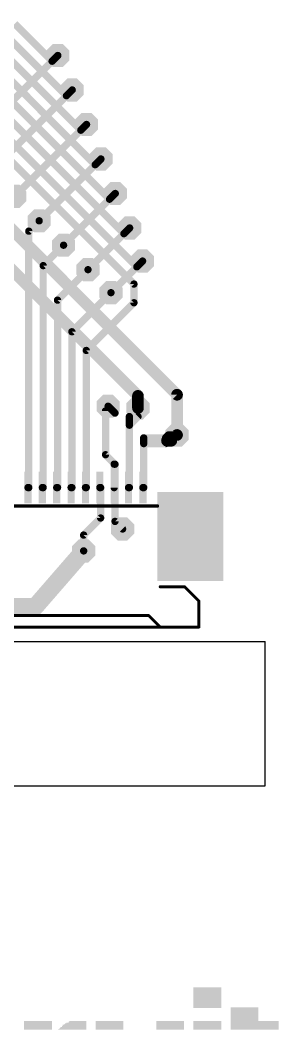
# Model space of a CAD drawing. Extents: x -29 to 121, y -8 to 99.
# Drawn here: x 90.25 to 99.25, y 27.24 to 62.36 of the extents above; entities that cross this region are included whole.
import ezdxf

# ---------------------------------------------------------------- set-up
doc = ezdxf.new("R2010")
doc.units = 0
for name, color, linetype in [('1', 12, 'CONTINUOUS'), ('16', 132, 'CONTINUOUS'), ('18', 3, 'CONTINUOUS'), ('20', 53, 'CONTINUOUS'), ('21', 40, 'CONTINUOUS')]:
    doc.layers.add(name, color=color, linetype=linetype)

# ---------------------------------------------------------------- blocks, each defined once
blk = doc.blocks.new('RECT')
blk.add_solid([(-0.5, -0.5), (0.5, -0.5), (-0.5, 0.5), (0.5, 0.5)])
blk = doc.blocks.new('OCTAGONV')
at = {"const_width": 0.5}
blk.add_lwpolyline([(-0.25, -0.1036), (-0.25, 0.1036), (-0.1036, 0.25), (0.1036, 0.25), (0.25, 0.1036), (0.25, -0.1036), (0.1036, -0.25), (-0.1036, -0.25), (-0.25, -0.1036), (-0.25, 0.1036)], dxfattribs=at)

msp = doc.modelspace()

# ---------------------------------------------------------------- linework, layer by layer
at = {"layer": '1'}
for points, const_width in [([(90.058, 62.23), (91.358, 60.93)], 0.254), ([(89.858, 61.73), (91.858, 59.73)], 0.254), ([(89.658, 61.23), (92.358, 58.53)], 0.254), ([(91.358, 60.93), (91.558, 61.13)], 0.254), ([(89.458, 60.73), (92.858, 57.33)], 0.254), ([(89.258, 60.23), (93.358, 56.13)], 0.254), ([(91.858, 59.73), (92.058, 59.93)], 0.254), ([(89.058, 59.73), (93.858, 54.93)], 0.254), ([(88.858, 59.23), (94.308, 53.78)], 0.254), ([(88.658, 58.73), (94.208, 53.18)], 0.254), ([(92.358, 58.53), (92.558, 58.73)], 0.254), ([(92.858, 57.33), (93.058, 57.53)], 0.254), ([(93.358, 56.13), (93.558, 56.33)], 0.254), ([(90.548, 55.02), (90.908, 55.38)], 0.254), ([(90.548, 46.1), (90.548, 55.02)], 0.254), ([(93.858, 54.93), (94.058, 55.13)], 0.254), ([(91.048, 53.82), (91.758, 54.53)], 0.254), ([(94.308, 53.78), (94.508, 53.98)], 0.254), ([(91.048, 46.1), (91.048, 53.82)], 0.254), ([(91.548, 52.62), (92.608, 53.68)], 0.254), ([(94.208, 53.18), (94.208, 52.53)], 0.254), ([(91.548, 46.1), (91.548, 52.62)], 0.254), ([(92.048, 51.52), (93.408, 52.88)], 0.254), ([(92.548, 50.87), (94.208, 52.53)], 0.254), ([(92.048, 46.1), (92.048, 51.52)], 0.254), ([(92.548, 46.1), (92.548, 50.87)], 0.254), ([(93.218, 47.244), (93.218, 48.768)], 0.254), ([(93.548, 48.69), (93.308, 48.93)], 0.254), ([(94.048, 48.57), (94.348, 48.87)], 0.254), ([(94.048, 48.27), (94.048, 48.57)], 0.254), ([(94.048, 48.27), (94.348, 48.57)], 0.254), ([(94.048, 46.1), (94.048, 48.27)], 0.254), ([(95.508, 47.73), (95.708, 47.93)], 0.4064), ([(94.548, 47.63), (94.548, 47.83)], 0.254), ([(94.548, 47.83), (95.308, 47.83)], 0.254), ([(95.358, 47.73), (95.508, 47.73)], 0.4064), ([(95.308, 47.83), (95.408, 47.93)], 0.254), ([(95.408, 47.93), (95.708, 47.93)], 0.254), ([(94.548, 47.63), (95.308, 47.63)], 0.254), ([(94.548, 47.63), (94.548, 46.1)], 0.254), ([(93.548, 46.914), (93.218, 47.244)], 0.254), ([(93.548, 46.914), (93.52, 46.914)], 0.254), ([(93.52, 46.914), (93.52, 46.1)], 0.254), ([(93.548, 46.914), (93.548, 44.924)], 0.254), ([(90.52, 46.1), (90.548, 46.1)], 0.254), ([(91.02, 46.1), (91.048, 46.1)], 0.254), ([(91.52, 46.1), (91.548, 46.1)], 0.254), ([(92.048, 46.1), (92.02, 46.1)], 0.254), ([(92.52, 46.1), (92.548, 46.1)], 0.254), ([(93.048, 46.1), (93.02, 46.1)], 0.254), ([(93.048, 46.1), (93.048, 45.042)], 0.254), ([(94.02, 46.1), (94.048, 46.1)], 0.254), ([(94.52, 46.1), (94.548, 46.1)], 0.254), ([(93.048, 45.042), (92.456, 44.45)], 0.254), ([(93.548, 44.924), (93.812, 44.66)], 0.254), ([(92.456, 44.45), (92.456, 43.9)], 0.254), ([(92.456, 43.9), (92.458, 43.898)], 0.254)]:
    msp.add_lwpolyline(points, dxfattribs=dict(at, const_width=const_width))
for points, const_width in [([(91.6029, 61.0851, 1), (91.5131, 61.1749)], 0.127), ([(91.3131, 60.9749, 1), (91.4029, 60.8851)], 0.127), ([(91.3131, 60.8851, 1), (91.4029, 60.9749)], 0.127), ([(92.1029, 59.8851, 1), (92.0131, 59.9749)], 0.127), ([(91.8131, 59.7749, 1), (91.9029, 59.6851)], 0.127), ([(91.8131, 59.6851, 1), (91.9029, 59.7749)], 0.127), ([(92.6029, 58.6851, 1), (92.5131, 58.7749)], 0.127), ([(92.3131, 58.5749, 1), (92.4029, 58.4851)], 0.127), ([(92.3131, 58.4851, 1), (92.4029, 58.5749)], 0.127), ([(93.1029, 57.4851, 1), (93.0131, 57.5749)], 0.127), ([(92.8131, 57.3749, 1), (92.9029, 57.2851)], 0.127), ([(92.8131, 57.2851, 1), (92.9029, 57.3749)], 0.127), ([(93.3131, 56.1749, 1), (93.4029, 56.0851)], 0.127), ([(93.3131, 56.0851, 1), (93.4029, 56.1749)], 0.127), ([(93.6029, 56.2851, 1), (93.5131, 56.3749)], 0.127), ([(90.9529, 55.3351, 1), (90.8631, 55.4249)], 0.127), ([(90.6115, 55.02, 1), (90.4845, 55.02)], 0.127), ([(94.1029, 55.0851, 1), (94.0131, 55.1749)], 0.127), ([(90.5031, 55.0649, 1), (90.5929, 54.9751)], 0.127), ([(93.8131, 54.9749, 1), (93.9029, 54.8851)], 0.127), ([(93.8131, 54.8851, 1), (93.9029, 54.9749)], 0.127), ([(91.8029, 54.4851, 1), (91.7131, 54.5749)], 0.127), ([(94.5529, 53.9351, 1), (94.4631, 54.0249)], 0.127), ([(91.1115, 53.82, 1), (90.9845, 53.82)], 0.127), ([(91.0031, 53.8649, 1), (91.0929, 53.7751)], 0.127), ([(92.6529, 53.6351, 1), (92.5631, 53.7249)], 0.127), ([(94.2631, 53.8249, 1), (94.3529, 53.7351)], 0.127), ([(94.2631, 53.7351, 1), (94.3529, 53.8249)], 0.127), ([(94.2715, 53.18, 1), (94.1445, 53.18)], 0.127), ([(94.1631, 53.1351, 1), (94.2529, 53.2249)], 0.127), ([(91.6115, 52.62, 1), (91.4845, 52.62)], 0.127), ([(91.5031, 52.6649, 1), (91.5929, 52.5751)], 0.127), ([(93.4529, 52.8351, 1), (93.3631, 52.9249)], 0.127), ([(94.1445, 52.53, 1), (94.2715, 52.53)], 0.127), ([(94.2529, 52.4851, 1), (94.1631, 52.5749)], 0.127), ([(92.1115, 51.52, 1), (91.9845, 51.52)], 0.127), ([(92.0031, 51.5649, 1), (92.0929, 51.4751)], 0.127), ([(92.6115, 50.87, 1), (92.4845, 50.87)], 0.127), ([(92.5031, 50.9149, 1), (92.5929, 50.8251)], 0.127), ([(93.2815, 48.768, 1), (93.1545, 48.768)], 0.127), ([(93.3529, 48.9749, 1), (93.2631, 48.8851)], 0.127), ([(94.3929, 48.8251, 1), (94.3031, 48.9149)], 0.127), ([(93.5031, 48.6451, 1), (93.5929, 48.7349)], 0.127), ([(94.1115, 48.57, 1), (93.9845, 48.57)], 0.127), ([(94.0031, 48.6149, 1), (94.0929, 48.5251)], 0.127), ([(94.3929, 48.5251, 1), (94.3031, 48.6149)], 0.127), ([(94.1115, 48.27, 1), (93.9845, 48.27)], 0.127), ([(94.0031, 48.3149, 1), (94.0929, 48.2251)], 0.127), ([(93.9845, 48.27, 1), (94.1115, 48.27)], 0.127), ([(95.7798, 47.8582, 1), (95.6362, 48.0018)], 0.2032), ([(94.6115, 47.83, 1), (94.4845, 47.83)], 0.127), ([(94.548, 47.8935, 1), (94.548, 47.7665)], 0.127), ([(95.358, 47.8316, 1), (95.358, 47.6284)], 0.2032), ([(95.2631, 47.8749, 1), (95.3529, 47.7851)], 0.127), ([(95.308, 47.7665, 1), (95.308, 47.8935)], 0.127), ([(95.408, 47.9935, 1), (95.408, 47.8665)], 0.127), ([(95.4529, 47.8851, 1), (95.3631, 47.9749)], 0.127), ([(95.4362, 47.8018, 1), (95.5798, 47.6582)], 0.2032), ([(95.508, 47.6284, 1), (95.508, 47.8316)], 0.2032), ([(95.708, 47.8665, 1), (95.708, 47.9935)], 0.127), ([(94.548, 47.6935, 1), (94.548, 47.5665)], 0.127), ([(94.6115, 47.63, 1), (94.4845, 47.63)], 0.127), ([(94.4845, 47.63, 1), (94.6115, 47.63)], 0.127), ([(95.308, 47.5665, 1), (95.308, 47.6935)], 0.127), ([(93.2629, 47.2889, 1), (93.1731, 47.1991)], 0.127), ([(93.1545, 47.244, 1), (93.2815, 47.244)], 0.127), ([(93.52, 46.9775, 1), (93.52, 46.8505)], 0.127), ([(93.5835, 46.914, 1), (93.4565, 46.914)], 0.127), ([(93.6115, 46.914, 1), (93.4845, 46.914)], 0.127), ([(93.5031, 46.8691, 1), (93.5929, 46.9589)], 0.127), ([(93.548, 46.8505, 1), (93.548, 46.9775)], 0.127), ([(90.52, 46.1635, 1), (90.52, 46.0365)], 0.127), ([(90.4845, 46.1, 1), (90.6115, 46.1)], 0.127), ([(90.548, 46.0365, 1), (90.548, 46.1635)], 0.127), ([(91.02, 46.1635, 1), (91.02, 46.0365)], 0.127), ([(90.9845, 46.1, 1), (91.1115, 46.1)], 0.127), ([(91.048, 46.0365, 1), (91.048, 46.1635)], 0.127), ([(91.52, 46.1635, 1), (91.52, 46.0365)], 0.127), ([(91.4845, 46.1, 1), (91.6115, 46.1)], 0.127), ([(91.548, 46.0365, 1), (91.548, 46.1635)], 0.127), ([(92.02, 46.1635, 1), (92.02, 46.0365)], 0.127), ([(91.9845, 46.1, 1), (92.1115, 46.1)], 0.127), ([(92.048, 46.0365, 1), (92.048, 46.1635)], 0.127), ([(92.52, 46.1635, 1), (92.52, 46.0365)], 0.127), ([(92.4845, 46.1, 1), (92.6115, 46.1)], 0.127), ([(92.548, 46.0365, 1), (92.548, 46.1635)], 0.127), ([(93.02, 46.1635, 1), (93.02, 46.0365)], 0.127), ([(93.1115, 46.1, 1), (92.9845, 46.1)], 0.127), ([(93.048, 46.0365, 1), (93.048, 46.1635)], 0.127), ([(93.4565, 46.1, 1), (93.5835, 46.1)], 0.127), ([(94.02, 46.1635, 1), (94.02, 46.0365)], 0.127), ([(93.9845, 46.1, 1), (94.1115, 46.1)], 0.127), ([(94.048, 46.0365, 1), (94.048, 46.1635)], 0.127), ([(94.52, 46.1635, 1), (94.52, 46.0365)], 0.127), ([(94.4845, 46.1, 1), (94.6115, 46.1)], 0.127), ([(94.548, 46.0365, 1), (94.548, 46.1635)], 0.127), ([(92.9845, 45.042, 1), (93.1115, 45.042)], 0.127), ([(93.0929, 44.9971, 1), (93.0031, 45.0869)], 0.127), ([(93.5929, 44.9689, 1), (93.5031, 44.8791)], 0.127), ([(93.4845, 44.924, 1), (93.6115, 44.924)], 0.127), ([(93.7671, 44.6151, 1), (93.8569, 44.7049)], 0.127), ([(92.5195, 44.45, 1), (92.3925, 44.45)], 0.127), ([(92.4111, 44.4949, 1), (92.5009, 44.4051)], 0.127), ([(92.5009, 43.9449, 1), (92.4111, 43.8551)], 0.127), ([(92.3925, 43.9, 1), (92.5195, 43.9)], 0.127), ([(92.4131, 43.8531, 1), (92.5029, 43.9429)], 0.127)]:
    msp.add_lwpolyline(points, format="xyb", dxfattribs=dict(at, const_width=const_width))
at = {"layer": '16'}
for points, const_width in [([(91.558, 61.13), (88.358, 57.93)], 0.254), ([(92.058, 59.93), (89.208, 57.08)], 0.254), ([(95.708, 49.33), (86.208, 58.83)], 0.4064), ([(92.558, 58.73), (90.058, 56.23)], 0.254), ([(94.348, 49.29), (85.708, 57.93)], 0.4064), ([(93.058, 57.53), (90.908, 55.38)], 0.254), ([(93.558, 56.33), (91.758, 54.53)], 0.254), ([(94.058, 55.13), (92.608, 53.68)], 0.254), ([(94.508, 53.98), (93.408, 52.88)], 0.254), ([(95.708, 47.93), (95.708, 49.33)], 0.4064), ([(94.348, 48.87), (94.348, 49.29)], 0.4064), ([(92.458, 43.898), (90.774, 41.96)], 0.6096), ([(90.774, 41.96), (68.36, 41.96)], 0.6096)]:
    msp.add_lwpolyline(points, dxfattribs=dict(at, const_width=const_width))
for points, const_width in [([(91.6029, 61.0851, 1), (91.5131, 61.1749)], 0.127), ([(92.1029, 59.8851, 1), (92.0131, 59.9749)], 0.127), ([(92.6029, 58.6851, 1), (92.5131, 58.7749)], 0.127), ([(93.1029, 57.4851, 1), (93.0131, 57.5749)], 0.127), ([(93.6029, 56.2851, 1), (93.5131, 56.3749)], 0.127), ([(90.8631, 55.4249, 1), (90.9529, 55.3351)], 0.127), ([(94.1029, 55.0851, 1), (94.0131, 55.1749)], 0.127), ([(91.7131, 54.5749, 1), (91.8029, 54.4851)], 0.127), ([(94.5529, 53.9351, 1), (94.4631, 54.0249)], 0.127), ([(92.5631, 53.7249, 1), (92.6529, 53.6351)], 0.127), ([(93.3631, 52.9249, 1), (93.4529, 52.8351)], 0.127), ([(95.8096, 49.33, 1), (95.6064, 49.33)], 0.2032), ([(94.4496, 49.29, 1), (94.2464, 49.29)], 0.2032), ([(94.2762, 49.2182, 1), (94.4198, 49.3618)], 0.2032), ([(95.6362, 49.2582, 1), (95.7798, 49.4018)], 0.2032), ([(94.2464, 48.87, 1), (94.4496, 48.87)], 0.2032), ([(95.6064, 47.93, 1), (95.8096, 47.93)], 0.2032), ([(92.573, 43.798, 1), (92.343, 43.998)], 0.3048), ([(90.659, 42.06, 1), (90.889, 41.86)], 0.3048), ([(90.774, 41.8076, 1), (90.774, 42.1124)], 0.3048)]:
    msp.add_lwpolyline(points, format="xyb", dxfattribs=dict(at, const_width=const_width))
at = {"layer": '20'}
for p, q in [((72.108, 40.752), (98.778, 40.752)), ((98.778, 35.73), (98.778, 40.752)), ((72.108, 35.73), (98.778, 35.73))]:
    msp.add_line(p, q, dxfattribs=at)
at = {"layer": '21'}
for points, const_width in [([(95.02, 45.46), (74.52, 45.46)], 0.127), ([(95.12, 42.65), (95.97, 42.65)], 0.1016), ([(95.97, 42.65), (96.47, 42.15)], 0.1016), ([(96.47, 42.15), (96.47, 41.3)], 0.1016), ([(94.72, 41.65), (74.82, 41.65)], 0.1016), ([(95.12, 41.25), (94.72, 41.65)], 0.1016), ([(74.42, 41.25), (95.12, 41.25)], 0.1016), ([(96.47, 41.25), (95.12, 41.25)], 0.1016)]:
    msp.add_lwpolyline(points, dxfattribs=dict(at, const_width=const_width))
for points, const_width in [([(95.02, 45.4282, 1), (95.02, 45.4918)], 0.0635), ([(95.12, 42.6754, 1), (95.12, 42.6246)], 0.0508), ([(95.988, 42.668, 1), (95.952, 42.632)], 0.0508), ([(95.97, 42.6246, 1), (95.97, 42.6754)], 0.0508), ([(96.4954, 42.15, 1), (96.4446, 42.15)], 0.0508), ([(96.452, 42.132, 1), (96.488, 42.168)], 0.0508), ([(94.738, 41.668, 1), (94.702, 41.632)], 0.0508), ([(94.72, 41.6246, 1), (94.72, 41.6754)], 0.0508), ([(95.12, 41.2754, 1), (95.12, 41.2246)], 0.0508), ([(95.102, 41.232, 1), (95.138, 41.268)], 0.0508), ([(95.12, 41.2246, 1), (95.12, 41.2754)], 0.0508), ([(96.4446, 41.3, 1), (96.4954, 41.3)], 0.0508), ([(96.47, 41.2246, 1), (96.47, 41.2754)], 0.0508)]:
    msp.add_lwpolyline(points, format="xyb", dxfattribs=dict(at, const_width=const_width))

# ---------------------------------------------------------------- block references
at = {"layer": '1'}
for p, xscale, yscale, rotation in [((90.52, 46.1), 1.1, 0.25, 270), ((91.02, 46.1), 1.1, 0.25, 270), ((91.52, 46.1), 1.1, 0.25, 270), ((92.02, 46.1), 1.1, 0.25, 270), ((92.52, 46.1), 1.1, 0.25, 270), ((93.02, 46.1), 1.1, 0.25, 270), ((93.52, 46.1), 1.1, 0.25, 270), ((94.02, 46.1), 1.1, 0.25, 270), ((94.52, 46.1), 1.1, 0.25, 270), ((96.17, 44.4), 3.1, 2.3, 90)]:
    msp.add_blockref('RECT', p, dxfattribs=dict(at, xscale=xscale, yscale=yscale, rotation=rotation))
at = {"layer": '18', "xscale": 0.8064, "yscale": 0.8064}
for p in [(91.558, 61.13), (91.558, 61.13), (92.058, 59.93), (92.058, 59.93), (92.558, 58.73), (92.558, 58.73), (93.058, 57.53), (93.058, 57.53), (90.058, 56.23), (90.058, 56.23), (93.558, 56.33), (93.558, 56.33), (90.908, 55.38), (90.908, 55.38), (94.058, 55.13), (94.058, 55.13), (91.758, 54.53), (91.758, 54.53), (92.608, 53.68), (92.608, 53.68), (94.508, 53.98), (94.508, 53.98), (93.408, 52.88), (93.408, 52.88), (93.308, 48.93), (93.308, 48.93), (94.348, 48.87), (94.348, 48.87), (95.708, 47.93), (95.708, 47.93), (93.812, 44.66), (93.812, 44.66), (92.458, 43.898), (92.458, 43.898)]:
    msp.add_blockref('OCTAGONV', p, dxfattribs=at)
at = {"layer": '21', "yscale": 0.0254}
for p, xscale in [((96.7613, 28.702), 0.9652), ((96.7613, 28.6766), 0.9652), ((96.7613, 28.6512), 0.9652), ((96.7613, 28.6258), 0.9652), ((96.7613, 28.6004), 0.9652), ((96.7613, 28.575), 0.9652), ((96.7613, 28.5496), 0.9652), ((96.7613, 28.5242), 0.9652), ((96.7613, 28.4988), 0.9652), ((96.7613, 28.4734), 0.9652), ((96.7613, 28.448), 0.9652), ((96.7613, 28.4226), 0.9652), ((96.7613, 28.3972), 0.9652), ((96.7613, 28.3718), 0.9652), ((96.7613, 28.3464), 0.9652), ((96.7613, 28.321), 0.9652), ((96.7613, 28.2956), 0.9652), ((96.7613, 28.2702), 0.9652), ((96.7613, 28.2448), 0.9652), ((96.7613, 28.2194), 0.9652), ((96.7613, 28.194), 0.9652), ((96.7613, 28.1686), 0.9652), ((96.7613, 28.1432), 0.9652), ((96.7613, 28.1178), 0.9652), ((96.7613, 28.0924), 0.9652), ((96.7613, 28.067), 0.9652), ((96.7613, 28.0416), 0.9652), ((96.7613, 28.0162), 0.9652), ((98.0567, 28.0162), 0.9652), ((98.0567, 27.9908), 0.9652), ((98.0567, 27.9654), 0.9652), ((98.0567, 27.94), 0.9652), ((98.0567, 27.9146), 0.9652), ((98.0567, 27.8892), 0.9652), ((98.0567, 27.8638), 0.9652), ((98.0567, 27.8384), 0.9652), ((98.0567, 27.813), 0.9652), ((98.0567, 27.7876), 0.9652), ((98.0567, 27.7622), 0.9652), ((98.0567, 27.7368), 0.9652), ((90.8685, 27.5336), 0.9652), ((90.8685, 27.5082), 0.9652), ((90.8685, 27.4828), 0.9652), ((90.8685, 27.4574), 0.9652), ((90.8685, 27.432), 0.9652), ((90.8685, 27.4066), 0.9652), ((90.8685, 27.3812), 0.9652), ((92.1385, 27.4066), 0.8128), ((92.1385, 27.3812), 0.8128), ((92.1639, 27.432), 0.762), ((92.1766, 27.4574), 0.7366), ((92.202, 27.4828), 0.6858), ((92.2401, 27.5082), 0.6096), ((92.2528, 27.5336), 0.5842), ((93.3577, 27.5336), 0.9652), ((93.3577, 27.5082), 0.9652), ((93.3577, 27.4828), 0.9652), ((93.3577, 27.4574), 0.9652), ((93.3577, 27.432), 0.9652), ((93.3577, 27.4066), 0.9652), ((93.3577, 27.3812), 0.9652), ((95.4659, 27.5336), 0.9652), ((95.4659, 27.5082), 0.9652), ((95.4659, 27.4828), 0.9652), ((95.4659, 27.4574), 0.9652), ((95.4659, 27.432), 0.9652), ((95.4659, 27.4066), 0.9652), ((95.4659, 27.3812), 0.9652), ((96.7613, 27.5336), 0.9652), ((96.7613, 27.5082), 0.9652), ((96.7613, 27.4828), 0.9652), ((96.7613, 27.4574), 0.9652), ((96.7613, 27.432), 0.9652), ((96.7613, 27.4066), 0.9652), ((96.7613, 27.3812), 0.9652), ((98.0567, 27.7114), 0.9652), ((98.0567, 27.686), 0.9652), ((98.0567, 27.6606), 0.9652), ((98.0567, 27.6352), 0.9652), ((98.0567, 27.6098), 0.9652), ((98.0567, 27.5844), 0.9652), ((98.0567, 27.559), 0.9652), ((98.4123, 27.5336), 1.6764), ((98.4123, 27.5082), 1.6764), ((98.4123, 27.4828), 1.6764), ((98.4123, 27.4574), 1.6764), ((98.4123, 27.432), 1.6764), ((98.4123, 27.4066), 1.6764), ((98.4123, 27.3812), 1.6764), ((90.8685, 27.3558), 0.9652), ((90.8685, 27.3304), 0.9652), ((90.8685, 27.305), 0.9652), ((90.8685, 27.2796), 0.9652), ((90.8685, 27.2542), 0.9652), ((92.0623, 27.2542), 0.9652), ((92.075, 27.2796), 0.9398), ((92.0877, 27.305), 0.9144), ((92.1004, 27.3304), 0.889), ((92.1258, 27.3558), 0.8382), ((93.3577, 27.3558), 0.9652), ((93.3577, 27.3304), 0.9652), ((93.3577, 27.305), 0.9652), ((93.3577, 27.2796), 0.9652), ((93.3577, 27.2542), 0.9652), ((95.4659, 27.3558), 0.9652), ((95.4659, 27.3304), 0.9652), ((95.4659, 27.305), 0.9652), ((95.4659, 27.2796), 0.9652), ((95.4659, 27.2542), 0.9652), ((96.7613, 27.3558), 0.9652), ((96.7613, 27.3304), 0.9652), ((96.7613, 27.305), 0.9652), ((96.7613, 27.2796), 0.9652), ((96.7613, 27.2542), 0.9652), ((98.4123, 27.3558), 1.6764), ((98.4123, 27.3304), 1.6764), ((98.4123, 27.305), 1.6764), ((98.4123, 27.2796), 1.6764), ((98.4123, 27.2542), 1.6764)]:
    msp.add_blockref('RECT', p, dxfattribs=dict(at, xscale=xscale))

doc.saveas('drawing.dxf')
